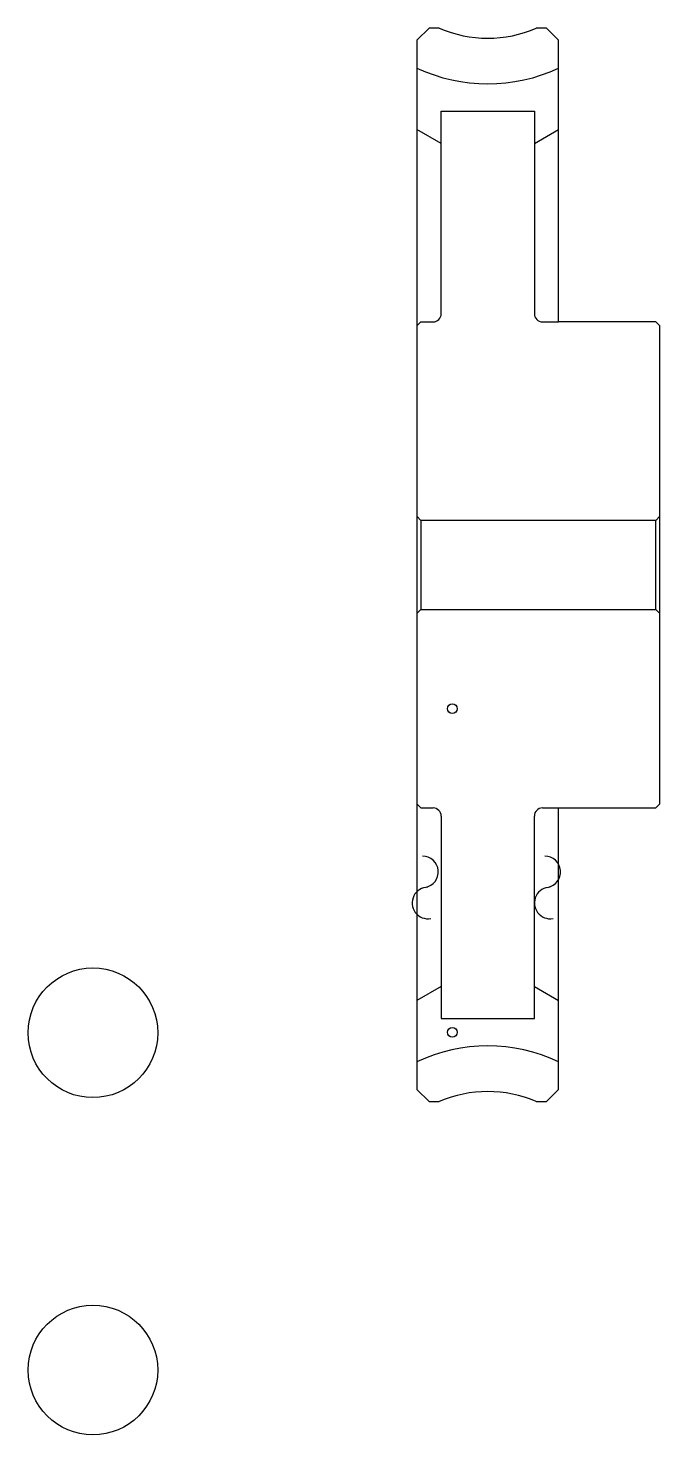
# Model space of a CAD drawing. Header units: metres. Extents: x 216 to 970, y 130 to 741.
# Drawn here: x 216 to 372, y 130.4 to 477.6 of the extents above; entities outside this region: 2.
import ezdxf

# ---------------------------------------------------------------- set-up
doc = ezdxf.new("R2010")
doc.units = ezdxf.units.M

msp = doc.modelspace()

# ---------------------------------------------------------------- linework, layer by layer
at = {"color": 4}
for p, q in [((341, 457.125), (341, 407.125)), ((318, 449.160889), (312, 452.625)), ((341, 449.160889), (347, 452.625)), ((343, 405.125), (347, 405.125)), ((372, 357.125), (371, 356.125)), ((312, 333.125), (313, 334.125)), ((372, 333.125), (371, 334.125)), ((343, 285.125), (347, 285.125)), ((341, 233.125), (341, 283.125)), ((318, 241.089111), (312, 237.625)), ((341, 241.089111), (347, 237.625))]:
    msp.add_line(p, q, dxfattribs=at)
for points in [[(317.510406, 477.625), (315, 477.625), (312, 474.625), (312, 333.125)], [(341.489563, 212.625), (344, 212.625), (347, 215.625), (347, 285.125), (371, 285.125), (372, 286.125), (372, 404.125), (371, 405.125), (347, 405.125), (347, 474.625), (344, 477.625), (341.489563, 477.625)], [(318, 407.125), (318, 457.125), (341, 457.125)], [(312, 404.125), (313, 405.125), (316, 405.125)], [(312, 357.125), (313, 356.125), (313, 334.125), (371, 334.125), (371, 356.125), (313, 356.125)], [(312, 333.125), (312, 215.625), (315, 212.625), (317.510406, 212.625)], [(312, 286.125), (313, 285.125), (316, 285.125)], [(318, 283.125), (318, 233.125), (341, 233.125)]]:
    msp.add_lwpolyline(points, dxfattribs=at)
at = {"color": 5}
for centre, radius in [((320.75, 309.625), 1.2), ((232, 229.625), 16), ((320.75, 229.75), 1.2), ((232, 146.375), 16)]:
    msp.add_circle(centre, radius, dxfattribs=at)
at = {"color": 7}
for centre, radius, start, end in [((934.900024, 728.888306), 11.7, 10, 180), ((957.944519, 732.95166), 11.7, 180, 10), ((313.382782, 269.350006), 3.9, 280, 90), ((343.582764, 269.350006), 3.9, 280, 90), ((314.737213, 261.668518), 3.9, 90, 280), ((344.937225, 261.668518), 3.9, 90, 280)]:
    msp.add_arc(centre, radius, start, end, dxfattribs=at)
at = {"color": 4}
for centre, radius, start, end in [((329.5, 505.125), 30, 246.44353733, 293.55646267), ((329.5, 505.125), 41.25, 244.89727796, 295.10272204), ((316, 407.125), 2, 270, 0), ((343, 407.125), 2, 180, 270), ((316, 283.125), 2, 0, 90), ((343, 283.125), 2, 90, 180), ((329.5, 185.125), 41.25, 64.89727796, 115.10272204), ((329.5, 185.125), 30, 66.44353733, 113.55646267)]:
    msp.add_arc(centre, radius, start, end, dxfattribs=at)

doc.saveas('drawing.dxf')
